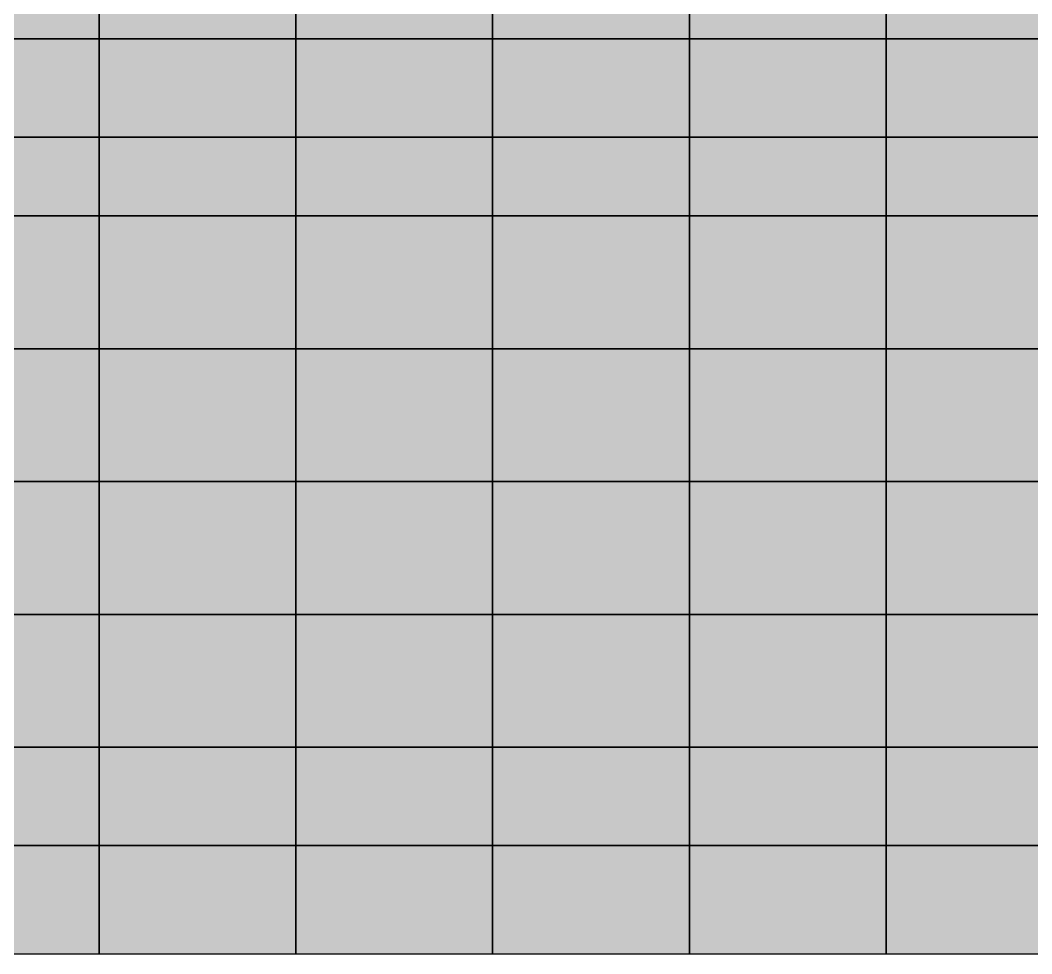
# Model space of a CAD drawing. Header units: inches. Extents: x -100 to 147, y -140 to 41.
# Drawn here: x -27.3 to -17.02, y -41.4 to -31.91 of the extents above; entities that cross this region are included whole.
import ezdxf

# ---------------------------------------------------------------- set-up
doc = ezdxf.new("R2010")
doc.units = ezdxf.units.IN
doc.header["$MEASUREMENT"] = 0
for name, color, linetype in [('Contour 1-01', 7, 'Continuous'), ('Contour 1-02', 7, 'Continuous'), ('Contour 1-05', 7, 'Continuous'), ('Contour 1-07', 7, 'Continuous'), ('Contour 1-08', 7, 'Continuous'), ('Contour 1-09', 7, 'Continuous'), ('Contour 1-10', 7, 'Continuous'), ('Mesh-Acs', 7, 'Continuous'), ('Mesh-Ag1', 7, 'Continuous'), ('Mesh-Dc1', 7, 'Continuous'), ('Mesh-Dg1', 7, 'Continuous'), ('Mesh-Ds1', 7, 'Continuous'), ('Mesh-MPC', 7, 'Continuous'), ('Mesh-SCP(50%)_Acs', 7, 'Continuous'), ('Undeformed Mesh-Acs', 7, 'Continuous'), ('Undeformed Mesh-Ag1', 7, 'Continuous'), ('Undeformed Mesh-Dc1', 7, 'Continuous'), ('Undeformed Mesh-Dg1', 7, 'Continuous'), ('Undeformed Mesh-Ds1', 7, 'Continuous'), ('Undeformed Mesh-SCP(50%)_Acs', 7, 'Continuous')]:
    doc.layers.add(name, color=color, linetype=linetype)

msp = doc.modelspace()

# ---------------------------------------------------------------- linework, layer by layer
at = {"color": 7, "true_color": 0xffffff, "transparency": 33554687}
for p, q in [((-20.5, -32.1), (-20.5, -32.1)), ((-20.5, -33.1), (-20.5, -33.1))]:
    msp.add_line(p, q, dxfattribs=at)
for points in [[(-26.5, -31.1), (-28.5, -31.1), (-28.5, -32.1)], [(-26.5, -31.1), (-28.5, -32.1), (-26.5, -32.1)], [(-24.5, -31.1), (-26.5, -31.1), (-26.5, -32.1)], [(-24.5, -31.1), (-26.5, -32.1), (-24.5, -32.1)], [(-22.5, -31.1), (-24.5, -31.1), (-24.5, -32.1)], [(-22.5, -31.1), (-24.5, -32.1), (-22.5, -32.1)], [(-20.5, -31.1), (-22.5, -31.1), (-22.5, -32.1)], [(-20.5, -31.1), (-22.5, -32.1), (-20.5, -32.1)], [(-18.5, -31.1), (-20.5, -31.1), (-20.5, -32.1)], [(-18.5, -31.1), (-20.5, -32.1), (-18.5, -32.1)], [(-16.5, -31.1), (-18.5, -31.1), (-18.5, -32.1)], [(-16.5, -31.1), (-18.5, -32.1), (-16.5, -32.1)], [(-28.5, -32.1), (-28.5, -33.1), (-26.5, -33.1)], [(-28.5, -32.1), (-26.5, -33.1), (-26.5, -32.1)], [(-26.5, -32.1), (-26.5, -33.1), (-24.5, -33.1)], [(-26.5, -32.1), (-24.5, -33.1), (-24.5, -32.1)], [(-24.5, -32.1), (-24.5, -33.1), (-22.5, -33.1)], [(-24.5, -32.1), (-22.5, -33.1), (-22.5, -32.1)], [(-22.5, -32.1), (-22.5, -33.1), (-20.5, -33.1)], [(-22.5, -32.1), (-20.5, -33.1), (-20.5, -32.1)], [(-20.5, -33.1), (-18.5, -33.1), (-18.5, -32.1)], [(-20.5, -33.1), (-18.5, -32.1), (-20.5, -32.1)], [(-18.5, -33.1), (-16.5, -33.1), (-16.5, -32.1)], [(-18.5, -33.1), (-16.5, -32.1), (-18.5, -32.1)], [(-28.5, -33.9), (-26.5, -33.9), (-26.5, -33.1)], [(-28.5, -33.9), (-26.5, -33.1), (-28.5, -33.1)], [(-26.5, -33.9), (-24.5, -33.9), (-24.5, -33.1)], [(-26.5, -33.9), (-24.5, -33.1), (-26.5, -33.1)], [(-24.5, -33.9), (-22.5, -33.9), (-22.5, -33.1)], [(-24.5, -33.9), (-22.5, -33.1), (-24.5, -33.1)], [(-22.5, -33.9), (-20.5, -33.9), (-20.5, -33.1)], [(-22.5, -33.9), (-20.5, -33.1), (-22.5, -33.1)], [(-20.5, -33.9), (-18.5, -33.9), (-18.5, -33.1)], [(-20.5, -33.9), (-18.5, -33.1), (-20.5, -33.1)], [(-18.5, -33.9), (-16.5, -33.9), (-16.5, -33.1)], [(-18.5, -33.9), (-16.5, -33.1), (-18.5, -33.1)], [(-28.5, -33.9), (-28.5, -35.25), (-26.5, -35.25)], [(-28.5, -33.9), (-26.5, -35.25), (-26.5, -33.9)], [(-26.5, -33.9), (-26.5, -35.25), (-24.5, -35.25)], [(-26.5, -33.9), (-24.5, -35.25), (-24.5, -33.9)], [(-24.5, -35.25), (-22.5, -35.25), (-22.5, -33.9)], [(-24.5, -35.25), (-22.5, -33.9), (-24.5, -33.9)], [(-22.5, -35.25), (-20.5, -35.25), (-20.5, -33.9)], [(-22.5, -35.25), (-20.5, -33.9), (-22.5, -33.9)], [(-20.5, -33.9), (-20.5, -35.25), (-18.5, -35.25)], [(-20.5, -33.9), (-18.5, -35.25), (-18.5, -33.9)], [(-18.5, -35.25), (-16.5, -35.25), (-16.5, -33.9)], [(-18.5, -35.25), (-16.5, -33.9), (-18.5, -33.9)], [(-28.5, -35.25), (-28.5, -36.6), (-26.5, -36.6)], [(-28.5, -35.25), (-26.5, -36.6), (-26.5, -35.25)], [(-26.5, -35.25), (-26.5, -36.6), (-24.5, -36.6)], [(-26.5, -35.25), (-24.5, -36.6), (-24.5, -35.25)], [(-24.5, -36.6), (-22.5, -36.6), (-22.5, -35.25)], [(-24.5, -36.6), (-22.5, -35.25), (-24.5, -35.25)], [(-22.5, -36.6), (-20.5, -36.6), (-20.5, -35.25)], [(-22.5, -36.6), (-20.5, -35.25), (-22.5, -35.25)], [(-20.5, -36.6), (-18.5, -36.6), (-18.5, -35.25)], [(-20.5, -36.6), (-18.5, -35.25), (-20.5, -35.25)], [(-18.5, -36.6), (-16.5, -36.6), (-16.5, -35.25)], [(-18.5, -36.6), (-16.5, -35.25), (-18.5, -35.25)], [(-28.5, -36.6), (-28.5, -37.95), (-26.5, -37.95)], [(-28.5, -36.6), (-26.5, -37.95), (-26.5, -36.6)], [(-26.5, -36.6), (-26.5, -37.95), (-24.5, -37.95)], [(-26.5, -36.6), (-24.5, -37.95), (-24.5, -36.6)], [(-24.5, -37.95), (-22.5, -37.95), (-22.5, -36.6)], [(-24.5, -37.95), (-22.5, -36.6), (-24.5, -36.6)], [(-22.5, -37.95), (-20.5, -37.95), (-20.5, -36.6)], [(-22.5, -37.95), (-20.5, -36.6), (-22.5, -36.6)], [(-18.5, -37.95), (-18.5, -36.6), (-20.5, -36.6)], [(-18.5, -37.95), (-20.5, -36.6), (-20.5, -37.95)], [(-18.5, -37.95), (-16.5, -37.95), (-16.5, -36.6)], [(-18.5, -37.95), (-16.5, -36.6), (-18.5, -36.6)], [(-28.5, -37.95), (-28.5, -39.3), (-26.5, -39.3)], [(-28.5, -37.95), (-26.5, -39.3), (-26.5, -37.95)], [(-26.5, -37.95), (-26.5, -39.3), (-24.5, -39.3)], [(-26.5, -37.95), (-24.5, -39.3), (-24.5, -37.95)], [(-22.5, -37.95), (-24.5, -37.95), (-24.5, -39.3)], [(-22.5, -37.95), (-24.5, -39.3), (-22.5, -39.3)], [(-20.5, -37.95), (-22.5, -37.95), (-22.5, -39.3)], [(-20.5, -37.95), (-22.5, -39.3), (-20.5, -39.3)], [(-18.5, -39.3), (-18.5, -37.95), (-20.5, -37.95)], [(-18.5, -39.3), (-20.5, -37.95), (-20.5, -39.3)], [(-16.5, -37.95), (-18.5, -37.95), (-18.5, -39.3)], [(-16.5, -37.95), (-18.5, -39.3), (-16.5, -39.3)], [(-28.5, -39.3), (-28.5, -40.3), (-26.5, -40.3)], [(-28.5, -39.3), (-26.5, -40.3), (-26.5, -39.3)], [(-26.5, -39.3), (-26.5, -40.3), (-24.5, -40.3)], [(-26.5, -39.3), (-24.5, -40.3), (-24.5, -39.3)], [(-22.5, -39.3), (-24.5, -39.3), (-24.5, -40.3)], [(-22.5, -39.3), (-24.5, -40.3), (-22.5, -40.3)], [(-20.5, -39.3), (-22.5, -39.3), (-22.5, -40.3)], [(-20.5, -39.3), (-22.5, -40.3), (-20.5, -40.3)], [(-18.5, -40.3), (-18.5, -39.3), (-20.5, -39.3)], [(-18.5, -40.3), (-20.5, -39.3), (-20.5, -40.3)], [(-16.5, -39.3), (-18.5, -39.3), (-18.5, -40.3)], [(-16.5, -39.3), (-18.5, -40.3), (-16.5, -40.3)], [(-28.5, -40.3), (-28.5, -41.4), (-26.5, -41.4)], [(-28.5, -40.3), (-26.5, -41.4), (-26.5, -40.3)], [(-26.5, -40.3), (-26.5, -41.4), (-24.5, -41.4)], [(-26.5, -40.3), (-24.5, -41.4), (-24.5, -40.3)], [(-24.5, -41.4), (-22.5, -41.4), (-22.5, -40.3)], [(-24.5, -41.4), (-22.5, -40.3), (-24.5, -40.3)], [(-22.5, -41.4), (-20.5, -41.4), (-20.5, -40.3)], [(-22.5, -41.4), (-20.5, -40.3), (-22.5, -40.3)], [(-18.5, -40.3), (-20.5, -40.3), (-20.5, -41.4)], [(-18.5, -40.3), (-20.5, -41.4), (-18.5, -41.4)], [(-18.5, -41.4), (-16.5, -41.4), (-16.5, -40.3)], [(-18.5, -41.4), (-16.5, -40.3), (-18.5, -40.3)]]:
    msp.add_solid(points, dxfattribs=at)
at = {"layer": 'Contour 1-01', "color": 5, "true_color": 0x0000ff}
for points in [[(-28.5, -33.9), (-26.5, -33.9), (-26.5, -33.1)], [(-28.5, -33.9), (-26.5, -33.1), (-28.5, -33.1)], [(-26.5, -33.9), (-24.5, -33.9), (-24.5, -33.1)], [(-26.5, -33.9), (-24.5, -33.1), (-26.5, -33.1)], [(-24.5, -33.9), (-22.5, -33.9), (-22.5, -33.1)], [(-24.5, -33.9), (-22.5, -33.1), (-24.5, -33.1)], [(-20.5, -33.9), (-18.5, -33.9), (-18.5, -33.1)], [(-20.5, -33.9), (-18.5, -33.1), (-20.5, -33.1)], [(-18.5, -33.9), (-16.5, -33.9), (-16.5, -33.1)], [(-18.5, -33.9), (-16.5, -33.1), (-18.5, -33.1)], [(-28.5, -33.9), (-28.5, -35.25), (-26.5, -35.25)], [(-28.5, -33.9), (-26.5, -35.25), (-26.5, -33.9)], [(-26.5, -33.9), (-26.5, -35.25), (-24.5, -35.25)], [(-26.5, -33.9), (-24.5, -35.25), (-24.5, -33.9)], [(-24.5, -35.25), (-22.5, -35.25), (-22.5, -33.9)], [(-24.5, -35.25), (-22.5, -33.9), (-24.5, -33.9)], [(-22.5, -35.25), (-20.5, -35.25), (-20.5, -33.9)], [(-22.5, -35.25), (-20.5, -33.9), (-22.5, -33.9)], [(-20.5, -33.9), (-20.5, -35.25), (-18.5, -35.25)], [(-20.5, -33.9), (-18.5, -35.25), (-18.5, -33.9)], [(-18.5, -35.25), (-16.5, -35.25), (-16.5, -33.9)], [(-18.5, -35.25), (-16.5, -33.9), (-18.5, -33.9)], [(-28.5, -35.25), (-28.5, -36.6), (-26.5, -36.6)], [(-28.5, -35.25), (-26.5, -36.6), (-26.5, -35.25)], [(-26.5, -35.25), (-26.5, -36.6), (-24.5, -36.6)], [(-26.5, -35.25), (-24.5, -36.6), (-24.5, -35.25)], [(-24.5, -36.6), (-22.5, -36.6), (-22.5, -35.25)], [(-24.5, -36.6), (-22.5, -35.25), (-24.5, -35.25)], [(-22.5, -36.6), (-20.5, -36.6), (-20.5, -35.25)], [(-22.5, -36.6), (-20.5, -35.25), (-22.5, -35.25)], [(-20.5, -36.6), (-18.5, -36.6), (-18.5, -35.25)], [(-20.5, -36.6), (-18.5, -35.25), (-20.5, -35.25)], [(-18.5, -36.6), (-16.5, -36.6), (-16.5, -35.25)], [(-18.5, -36.6), (-16.5, -35.25), (-18.5, -35.25)], [(-28.5, -36.6), (-28.5, -37.95), (-26.5, -37.95)], [(-28.5, -36.6), (-26.5, -37.95), (-26.5, -36.6)], [(-26.5, -36.6), (-26.5, -37.95), (-24.5, -37.95)], [(-26.5, -36.6), (-24.5, -37.95), (-24.5, -36.6)], [(-24.5, -37.95), (-22.5, -37.95), (-22.5, -36.6)], [(-24.5, -37.95), (-22.5, -36.6), (-24.5, -36.6)], [(-22.5, -37.95), (-20.5, -37.95), (-20.5, -36.6)], [(-22.5, -37.95), (-20.5, -36.6), (-22.5, -36.6)], [(-18.5, -37.95), (-18.5, -36.6), (-20.5, -36.6)], [(-18.5, -37.95), (-20.5, -36.6), (-20.5, -37.95)], [(-18.5, -37.95), (-16.5, -37.95), (-16.5, -36.6)], [(-18.5, -37.95), (-16.5, -36.6), (-18.5, -36.6)], [(-28.5, -37.95), (-28.5, -39.3), (-26.5, -39.3)], [(-28.5, -37.95), (-26.5, -39.3), (-26.5, -37.95)], [(-26.5, -37.95), (-26.5, -39.3), (-24.5, -39.3)], [(-26.5, -37.95), (-24.5, -39.3), (-24.5, -37.95)], [(-22.5, -37.95), (-24.5, -37.95), (-24.5, -39.3)], [(-22.5, -37.95), (-24.5, -39.3), (-22.5, -39.3)], [(-20.5, -37.95), (-22.5, -37.95), (-22.5, -39.3)], [(-20.5, -37.95), (-22.5, -39.3), (-20.5, -39.3)], [(-18.5, -39.3), (-18.5, -37.95), (-20.5, -37.95)], [(-18.5, -39.3), (-20.5, -37.95), (-20.5, -39.3)], [(-16.5, -37.95), (-18.5, -37.95), (-18.5, -39.3)], [(-16.5, -37.95), (-18.5, -39.3), (-16.5, -39.3)]]:
    msp.add_solid(points, dxfattribs=at)
at = {"layer": 'Contour 1-02', "color": 150, "true_color": 0x0071ff}
for points in [[(-22.5, -33.9), (-20.5, -33.9), (-20.5, -33.1)], [(-22.5, -33.9), (-20.5, -33.1), (-22.5, -33.1)]]:
    msp.add_solid(points, dxfattribs=at)
at = {"layer": 'Contour 1-05', "color": 100, "true_color": 0x00ff38}
for points in [[(-18.5, -31.1), (-20.5, -31.1), (-20.5, -32.1)], [(-18.5, -31.1), (-20.5, -32.1), (-18.5, -32.1)], [(-16.5, -31.1), (-18.5, -31.1), (-18.5, -32.1)], [(-16.5, -31.1), (-18.5, -32.1), (-16.5, -32.1)]]:
    msp.add_solid(points, dxfattribs=at)
at = {"layer": 'Contour 1-07', "color": 60, "true_color": 0xa9ff00}
for points in [[(-20.5, -33.1), (-18.5, -33.1), (-18.5, -32.1)], [(-20.5, -33.1), (-18.5, -32.1), (-20.5, -32.1)], [(-18.5, -33.1), (-16.5, -33.1), (-16.5, -32.1)], [(-18.5, -33.1), (-16.5, -32.1), (-18.5, -32.1)], [(-16.5, -39.3), (-18.5, -39.3), (-18.5, -40.3)], [(-16.5, -39.3), (-18.5, -40.3), (-16.5, -40.3)]]:
    msp.add_solid(points, dxfattribs=at)
at = {"layer": 'Contour 1-08', "color": 2, "true_color": 0xffe200}
for points in [[(-20.5, -39.3), (-22.5, -39.3), (-22.5, -40.3)], [(-20.5, -39.3), (-22.5, -40.3), (-20.5, -40.3)], [(-18.5, -40.3), (-18.5, -39.3), (-20.5, -39.3)], [(-18.5, -40.3), (-20.5, -39.3), (-20.5, -40.3)]]:
    msp.add_solid(points, dxfattribs=at)
at = {"layer": 'Contour 1-09', "color": 30, "true_color": 0xff7100}
for points in [[(-26.5, -39.3), (-26.5, -40.3), (-24.5, -40.3)], [(-26.5, -39.3), (-24.5, -40.3), (-24.5, -39.3)], [(-22.5, -39.3), (-24.5, -39.3), (-24.5, -40.3)], [(-22.5, -39.3), (-24.5, -40.3), (-22.5, -40.3)]]:
    msp.add_solid(points, dxfattribs=at)
at = {"layer": 'Contour 1-10', "color": 1, "true_color": 0xff0000}
for points in [[(-26.5, -31.1), (-28.5, -31.1), (-28.5, -32.1)], [(-26.5, -31.1), (-28.5, -32.1), (-26.5, -32.1)], [(-24.5, -31.1), (-26.5, -31.1), (-26.5, -32.1)], [(-24.5, -31.1), (-26.5, -32.1), (-24.5, -32.1)], [(-22.5, -31.1), (-24.5, -31.1), (-24.5, -32.1)], [(-22.5, -31.1), (-24.5, -32.1), (-22.5, -32.1)], [(-20.5, -31.1), (-22.5, -31.1), (-22.5, -32.1)], [(-20.5, -31.1), (-22.5, -32.1), (-20.5, -32.1)], [(-28.5, -32.1), (-28.5, -33.1), (-26.5, -33.1)], [(-28.5, -32.1), (-26.5, -33.1), (-26.5, -32.1)], [(-26.5, -32.1), (-26.5, -33.1), (-24.5, -33.1)], [(-26.5, -32.1), (-24.5, -33.1), (-24.5, -32.1)], [(-24.5, -32.1), (-24.5, -33.1), (-22.5, -33.1)], [(-24.5, -32.1), (-22.5, -33.1), (-22.5, -32.1)], [(-22.5, -32.1), (-22.5, -33.1), (-20.5, -33.1)], [(-22.5, -32.1), (-20.5, -33.1), (-20.5, -32.1)], [(-28.5, -39.3), (-28.5, -40.3), (-26.5, -40.3)], [(-28.5, -39.3), (-26.5, -40.3), (-26.5, -39.3)], [(-28.5, -40.3), (-28.5, -41.4), (-26.5, -41.4)], [(-28.5, -40.3), (-26.5, -41.4), (-26.5, -40.3)], [(-26.5, -40.3), (-26.5, -41.4), (-24.5, -41.4)], [(-26.5, -40.3), (-24.5, -41.4), (-24.5, -40.3)], [(-24.5, -41.4), (-22.5, -41.4), (-22.5, -40.3)], [(-24.5, -41.4), (-22.5, -40.3), (-24.5, -40.3)], [(-22.5, -41.4), (-20.5, -41.4), (-20.5, -40.3)], [(-22.5, -41.4), (-20.5, -40.3), (-22.5, -40.3)], [(-18.5, -40.3), (-20.5, -40.3), (-20.5, -41.4)], [(-18.5, -40.3), (-20.5, -41.4), (-18.5, -41.4)], [(-18.5, -41.4), (-16.5, -41.4), (-16.5, -40.3)], [(-18.5, -41.4), (-16.5, -40.3), (-18.5, -40.3)]]:
    msp.add_solid(points, dxfattribs=at)
at = {"layer": 'Mesh-Acs', "color": 18, "true_color": 0x000000, "transparency": 33554559}
for p, q in [((-26.5, -32.1), (-26.5, -31.1)), ((-26.5, -31.1), (-26.5, -32.1)), ((-24.5, -32.1), (-24.5, -31.1)), ((-24.5, -31.1), (-24.5, -32.1)), ((-22.5, -32.1), (-22.5, -31.1)), ((-22.5, -31.1), (-22.5, -32.1)), ((-20.5, -32.1), (-20.5, -31.1)), ((-26.5, -32.1), (-28.5, -32.1)), ((-28.5, -32.1), (-26.5, -32.1)), ((-26.5, -33.1), (-26.5, -32.1)), ((-26.5, -32.1), (-26.5, -33.1)), ((-24.5, -32.1), (-26.5, -32.1)), ((-26.5, -32.1), (-24.5, -32.1)), ((-24.5, -33.1), (-24.5, -32.1)), ((-24.5, -32.1), (-24.5, -33.1)), ((-22.5, -32.1), (-24.5, -32.1)), ((-24.5, -32.1), (-22.5, -32.1)), ((-22.5, -33.1), (-22.5, -32.1)), ((-22.5, -32.1), (-22.5, -33.1)), ((-20.5, -32.1), (-22.5, -32.1)), ((-22.5, -32.1), (-20.5, -32.1)), ((-20.5, -33.1), (-20.5, -32.1)), ((-28.5, -33.1), (-26.5, -33.1)), ((-26.5, -33.1), (-24.5, -33.1)), ((-24.5, -33.1), (-22.5, -33.1)), ((-22.5, -33.1), (-20.5, -33.1))]:
    msp.add_line(p, q, dxfattribs=at)
at = {"layer": 'Mesh-Ag1', "color": 18, "true_color": 0x000000, "transparency": 33554559}
for p, q in [((-26.5, -33.1), (-28.5, -33.1)), ((-26.5, -33.9), (-26.5, -33.1)), ((-24.5, -33.1), (-26.5, -33.1)), ((-26.5, -33.1), (-26.5, -33.9)), ((-24.5, -33.9), (-24.5, -33.1)), ((-22.5, -33.1), (-24.5, -33.1)), ((-24.5, -33.1), (-24.5, -33.9)), ((-22.5, -33.9), (-22.5, -33.1)), ((-20.5, -33.1), (-22.5, -33.1)), ((-22.5, -33.1), (-22.5, -33.9)), ((-20.5, -33.9), (-20.5, -33.1)), ((-18.5, -33.1), (-20.5, -33.1)), ((-20.5, -33.1), (-20.5, -33.9)), ((-18.5, -33.9), (-18.5, -33.1)), ((-16.5, -33.1), (-18.5, -33.1)), ((-18.5, -33.1), (-18.5, -33.9)), ((-28.5, -33.9), (-26.5, -33.9)), ((-26.5, -33.9), (-24.5, -33.9)), ((-24.5, -33.9), (-22.5, -33.9)), ((-22.5, -33.9), (-20.5, -33.9)), ((-20.5, -33.9), (-18.5, -33.9)), ((-18.5, -33.9), (-16.5, -33.9))]:
    msp.add_line(p, q, dxfattribs=at)
at = {"layer": 'Mesh-Dc1', "color": 18, "true_color": 0x000000, "transparency": 33554559}
for p, q in [((-26.5, -33.9), (-28.5, -33.9)), ((-26.5, -35.25), (-26.5, -33.9)), ((-26.5, -33.9), (-26.5, -35.25)), ((-24.5, -33.9), (-26.5, -33.9)), ((-24.5, -35.25), (-24.5, -33.9)), ((-22.5, -33.9), (-24.5, -33.9)), ((-24.5, -33.9), (-24.5, -35.25)), ((-22.5, -35.25), (-22.5, -33.9)), ((-20.5, -33.9), (-22.5, -33.9)), ((-22.5, -33.9), (-22.5, -35.25)), ((-20.5, -35.25), (-20.5, -33.9)), ((-20.5, -33.9), (-20.5, -35.25)), ((-18.5, -33.9), (-20.5, -33.9)), ((-18.5, -35.25), (-18.5, -33.9)), ((-16.5, -33.9), (-18.5, -33.9)), ((-18.5, -33.9), (-18.5, -35.25)), ((-26.5, -35.25), (-28.5, -35.25)), ((-28.5, -35.25), (-26.5, -35.25)), ((-26.5, -36.6), (-26.5, -35.25)), ((-26.5, -35.25), (-26.5, -36.6)), ((-24.5, -35.25), (-26.5, -35.25)), ((-26.5, -35.25), (-24.5, -35.25)), ((-24.5, -36.6), (-24.5, -35.25)), ((-22.5, -35.25), (-24.5, -35.25)), ((-24.5, -35.25), (-24.5, -36.6)), ((-24.5, -35.25), (-22.5, -35.25)), ((-22.5, -36.6), (-22.5, -35.25)), ((-20.5, -35.25), (-22.5, -35.25)), ((-22.5, -35.25), (-22.5, -36.6)), ((-22.5, -35.25), (-20.5, -35.25)), ((-20.5, -36.6), (-20.5, -35.25)), ((-18.5, -35.25), (-20.5, -35.25)), ((-20.5, -35.25), (-20.5, -36.6)), ((-20.5, -35.25), (-18.5, -35.25)), ((-18.5, -36.6), (-18.5, -35.25)), ((-16.5, -35.25), (-18.5, -35.25)), ((-18.5, -35.25), (-18.5, -36.6)), ((-18.5, -35.25), (-16.5, -35.25)), ((-26.5, -36.6), (-28.5, -36.6)), ((-28.5, -36.6), (-26.5, -36.6)), ((-26.5, -37.95), (-26.5, -36.6)), ((-26.5, -36.6), (-26.5, -37.95)), ((-24.5, -36.6), (-26.5, -36.6)), ((-26.5, -36.6), (-24.5, -36.6)), ((-24.5, -37.95), (-24.5, -36.6)), ((-22.5, -36.6), (-24.5, -36.6)), ((-24.5, -36.6), (-24.5, -37.95)), ((-24.5, -36.6), (-22.5, -36.6)), ((-22.5, -37.95), (-22.5, -36.6)), ((-20.5, -36.6), (-22.5, -36.6)), ((-22.5, -36.6), (-22.5, -37.95)), ((-22.5, -36.6), (-20.5, -36.6)), ((-20.5, -37.95), (-20.5, -36.6)), ((-18.5, -36.6), (-20.5, -36.6)), ((-20.5, -36.6), (-20.5, -37.95)), ((-20.5, -36.6), (-18.5, -36.6)), ((-18.5, -37.95), (-18.5, -36.6)), ((-16.5, -36.6), (-18.5, -36.6)), ((-18.5, -36.6), (-18.5, -37.95)), ((-18.5, -36.6), (-16.5, -36.6)), ((-26.5, -37.95), (-28.5, -37.95)), ((-28.5, -37.95), (-26.5, -37.95)), ((-26.5, -39.3), (-26.5, -37.95)), ((-26.5, -37.95), (-26.5, -39.3)), ((-24.5, -37.95), (-26.5, -37.95)), ((-26.5, -37.95), (-24.5, -37.95)), ((-24.5, -39.3), (-24.5, -37.95)), ((-22.5, -37.95), (-24.5, -37.95)), ((-24.5, -37.95), (-24.5, -39.3)), ((-24.5, -37.95), (-22.5, -37.95)), ((-22.5, -39.3), (-22.5, -37.95)), ((-20.5, -37.95), (-22.5, -37.95)), ((-22.5, -37.95), (-22.5, -39.3)), ((-22.5, -37.95), (-20.5, -37.95)), ((-20.5, -39.3), (-20.5, -37.95)), ((-18.5, -37.95), (-20.5, -37.95)), ((-20.5, -37.95), (-20.5, -39.3)), ((-20.5, -37.95), (-18.5, -37.95)), ((-18.5, -39.3), (-18.5, -37.95)), ((-16.5, -37.95), (-18.5, -37.95)), ((-18.5, -37.95), (-18.5, -39.3)), ((-18.5, -37.95), (-16.5, -37.95)), ((-28.5, -39.3), (-26.5, -39.3)), ((-26.5, -39.3), (-24.5, -39.3)), ((-24.5, -39.3), (-22.5, -39.3)), ((-22.5, -39.3), (-20.5, -39.3)), ((-20.5, -39.3), (-18.5, -39.3)), ((-18.5, -39.3), (-16.5, -39.3))]:
    msp.add_line(p, q, dxfattribs=at)
at = {"layer": 'Mesh-Dg1', "color": 18, "true_color": 0x000000, "transparency": 33554559}
for p, q in [((-26.5, -40.3), (-28.5, -40.3)), ((-26.5, -41.4), (-26.5, -40.3)), ((-26.5, -40.3), (-26.5, -41.4)), ((-24.5, -40.3), (-26.5, -40.3)), ((-24.5, -41.4), (-24.5, -40.3)), ((-22.5, -40.3), (-24.5, -40.3)), ((-24.5, -40.3), (-24.5, -41.4)), ((-22.5, -41.4), (-22.5, -40.3)), ((-20.5, -40.3), (-22.5, -40.3)), ((-22.5, -40.3), (-22.5, -41.4)), ((-20.5, -41.4), (-20.5, -40.3)), ((-18.5, -40.3), (-20.5, -40.3)), ((-20.5, -40.3), (-20.5, -41.4)), ((-18.5, -41.4), (-18.5, -40.3)), ((-16.5, -40.3), (-18.5, -40.3)), ((-18.5, -40.3), (-18.5, -41.4)), ((-28.5, -41.4), (-26.5, -41.4)), ((-26.5, -41.4), (-24.5, -41.4)), ((-24.5, -41.4), (-22.5, -41.4)), ((-22.5, -41.4), (-20.5, -41.4)), ((-20.5, -41.4), (-18.5, -41.4)), ((-18.5, -41.4), (-16.5, -41.4))]:
    msp.add_line(p, q, dxfattribs=at)
at = {"layer": 'Mesh-Ds1', "color": 18, "true_color": 0x000000, "transparency": 33554559}
for p, q in [((-26.5, -39.3), (-28.5, -39.3)), ((-26.5, -40.3), (-26.5, -39.3)), ((-26.5, -39.3), (-26.5, -40.3)), ((-24.5, -39.3), (-26.5, -39.3)), ((-24.5, -40.3), (-24.5, -39.3)), ((-22.5, -39.3), (-24.5, -39.3)), ((-24.5, -39.3), (-24.5, -40.3)), ((-22.5, -40.3), (-22.5, -39.3)), ((-20.5, -39.3), (-22.5, -39.3)), ((-22.5, -39.3), (-22.5, -40.3)), ((-20.5, -40.3), (-20.5, -39.3)), ((-18.5, -39.3), (-20.5, -39.3)), ((-20.5, -39.3), (-20.5, -40.3)), ((-18.5, -40.3), (-18.5, -39.3)), ((-16.5, -39.3), (-18.5, -39.3)), ((-18.5, -39.3), (-18.5, -40.3)), ((-28.5, -40.3), (-26.5, -40.3)), ((-26.5, -40.3), (-24.5, -40.3)), ((-24.5, -40.3), (-22.5, -40.3)), ((-22.5, -40.3), (-20.5, -40.3)), ((-20.5, -40.3), (-18.5, -40.3)), ((-18.5, -40.3), (-16.5, -40.3))]:
    msp.add_line(p, q, dxfattribs=at)
at = {"layer": 'Mesh-MPC', "color": 18, "true_color": 0x000000, "transparency": 33554559}
for p, q in [((-20.5, -32.1), (-20.5, -32.1)), ((-20.5, -33.1), (-20.5, -33.1))]:
    msp.add_line(p, q, dxfattribs=at)
at = {"layer": 'Mesh-SCP(50%)_Acs', "color": 18, "true_color": 0x000000, "transparency": 33554559}
for p, q in [((-20.5, -31.1), (-20.5, -32.1)), ((-18.5, -32.1), (-18.5, -31.1)), ((-18.5, -31.1), (-18.5, -32.1)), ((-18.5, -32.1), (-20.5, -32.1)), ((-20.5, -32.1), (-20.5, -33.1)), ((-20.5, -32.1), (-18.5, -32.1)), ((-18.5, -33.1), (-18.5, -32.1)), ((-16.5, -32.1), (-18.5, -32.1)), ((-18.5, -32.1), (-18.5, -33.1)), ((-18.5, -32.1), (-16.5, -32.1)), ((-20.5, -33.1), (-18.5, -33.1)), ((-18.5, -33.1), (-16.5, -33.1))]:
    msp.add_line(p, q, dxfattribs=at)
at = {"layer": 'Undeformed Mesh-Acs', "color": 8, "true_color": 0x808080, "transparency": 33554687}
for p, q in [((-26.5, -32.1), (-26.5, -31.1)), ((-26.5, -31.1), (-26.5, -32.1)), ((-24.5, -32.1), (-24.5, -31.1)), ((-24.5, -31.1), (-24.5, -32.1)), ((-22.5, -32.1), (-22.5, -31.1)), ((-22.5, -31.1), (-22.5, -32.1)), ((-20.5, -32.1), (-20.5, -31.1)), ((-26.5, -32.1), (-28.5, -32.1)), ((-28.5, -32.1), (-26.5, -32.1)), ((-26.5, -33.1), (-26.5, -32.1)), ((-26.5, -32.1), (-26.5, -33.1)), ((-24.5, -32.1), (-26.5, -32.1)), ((-26.5, -32.1), (-24.5, -32.1)), ((-24.5, -33.1), (-24.5, -32.1)), ((-24.5, -32.1), (-24.5, -33.1)), ((-22.5, -32.1), (-24.5, -32.1)), ((-24.5, -32.1), (-22.5, -32.1)), ((-22.5, -33.1), (-22.5, -32.1)), ((-22.5, -32.1), (-22.5, -33.1)), ((-20.5, -32.1), (-22.5, -32.1)), ((-22.5, -32.1), (-20.5, -32.1)), ((-20.5, -33.1), (-20.5, -32.1)), ((-28.5, -33.1), (-26.5, -33.1)), ((-26.5, -33.1), (-24.5, -33.1)), ((-24.5, -33.1), (-22.5, -33.1)), ((-22.5, -33.1), (-20.5, -33.1))]:
    msp.add_line(p, q, dxfattribs=at)
at = {"layer": 'Undeformed Mesh-Ag1', "color": 8, "true_color": 0x808080, "transparency": 33554687}
for p, q in [((-26.5, -33.1), (-28.5, -33.1)), ((-26.5, -33.9), (-26.5, -33.1)), ((-24.5, -33.1), (-26.5, -33.1)), ((-26.5, -33.1), (-26.5, -33.9)), ((-24.5, -33.9), (-24.5, -33.1)), ((-22.5, -33.1), (-24.5, -33.1)), ((-24.5, -33.1), (-24.5, -33.9)), ((-22.5, -33.9), (-22.5, -33.1)), ((-20.5, -33.1), (-22.5, -33.1)), ((-22.5, -33.1), (-22.5, -33.9)), ((-20.5, -33.9), (-20.5, -33.1)), ((-18.5, -33.1), (-20.5, -33.1)), ((-20.5, -33.1), (-20.5, -33.9)), ((-18.5, -33.9), (-18.5, -33.1)), ((-16.5, -33.1), (-18.5, -33.1)), ((-18.5, -33.1), (-18.5, -33.9)), ((-28.5, -33.9), (-26.5, -33.9)), ((-26.5, -33.9), (-24.5, -33.9)), ((-24.5, -33.9), (-22.5, -33.9)), ((-22.5, -33.9), (-20.5, -33.9)), ((-20.5, -33.9), (-18.5, -33.9)), ((-18.5, -33.9), (-16.5, -33.9))]:
    msp.add_line(p, q, dxfattribs=at)
at = {"layer": 'Undeformed Mesh-Dc1', "color": 8, "true_color": 0x808080, "transparency": 33554687}
for p, q in [((-26.5, -33.9), (-28.5, -33.9)), ((-26.5, -35.25), (-26.5, -33.9)), ((-26.5, -33.9), (-26.5, -35.25)), ((-24.5, -33.9), (-26.5, -33.9)), ((-24.5, -35.25), (-24.5, -33.9)), ((-22.5, -33.9), (-24.5, -33.9)), ((-24.5, -33.9), (-24.5, -35.25)), ((-22.5, -35.25), (-22.5, -33.9)), ((-20.5, -33.9), (-22.5, -33.9)), ((-22.5, -33.9), (-22.5, -35.25)), ((-20.5, -35.25), (-20.5, -33.9)), ((-20.5, -33.9), (-20.5, -35.25)), ((-18.5, -33.9), (-20.5, -33.9)), ((-18.5, -35.25), (-18.5, -33.9)), ((-16.5, -33.9), (-18.5, -33.9)), ((-18.5, -33.9), (-18.5, -35.25)), ((-26.5, -35.25), (-28.5, -35.25)), ((-28.5, -35.25), (-26.5, -35.25)), ((-26.5, -36.6), (-26.5, -35.25)), ((-26.5, -35.25), (-26.5, -36.6)), ((-24.5, -35.25), (-26.5, -35.25)), ((-26.5, -35.25), (-24.5, -35.25)), ((-24.5, -36.6), (-24.5, -35.25)), ((-22.5, -35.25), (-24.5, -35.25)), ((-24.5, -35.25), (-24.5, -36.6)), ((-24.5, -35.25), (-22.5, -35.25)), ((-22.5, -36.6), (-22.5, -35.25)), ((-20.5, -35.25), (-22.5, -35.25)), ((-22.5, -35.25), (-22.5, -36.6)), ((-22.5, -35.25), (-20.5, -35.25)), ((-20.5, -36.6), (-20.5, -35.25)), ((-18.5, -35.25), (-20.5, -35.25)), ((-20.5, -35.25), (-20.5, -36.6)), ((-20.5, -35.25), (-18.5, -35.25)), ((-18.5, -36.6), (-18.5, -35.25)), ((-16.5, -35.25), (-18.5, -35.25)), ((-18.5, -35.25), (-18.5, -36.6)), ((-18.5, -35.25), (-16.5, -35.25)), ((-26.5, -36.6), (-28.5, -36.6)), ((-28.5, -36.6), (-26.5, -36.6)), ((-26.5, -37.95), (-26.5, -36.6)), ((-26.5, -36.6), (-26.5, -37.95)), ((-24.5, -36.6), (-26.5, -36.6)), ((-26.5, -36.6), (-24.5, -36.6)), ((-24.5, -37.95), (-24.5, -36.6)), ((-22.5, -36.6), (-24.5, -36.6)), ((-24.5, -36.6), (-24.5, -37.95)), ((-24.5, -36.6), (-22.5, -36.6)), ((-22.5, -37.95), (-22.5, -36.6)), ((-20.5, -36.6), (-22.5, -36.6)), ((-22.5, -36.6), (-22.5, -37.95)), ((-22.5, -36.6), (-20.5, -36.6)), ((-20.5, -37.95), (-20.5, -36.6)), ((-18.5, -36.6), (-20.5, -36.6)), ((-20.5, -36.6), (-20.5, -37.95)), ((-20.5, -36.6), (-18.5, -36.6)), ((-18.5, -37.95), (-18.5, -36.6)), ((-16.5, -36.6), (-18.5, -36.6)), ((-18.5, -36.6), (-18.5, -37.95)), ((-18.5, -36.6), (-16.5, -36.6)), ((-26.5, -37.95), (-28.5, -37.95)), ((-28.5, -37.95), (-26.5, -37.95)), ((-26.5, -39.3), (-26.5, -37.95)), ((-26.5, -37.95), (-26.5, -39.3)), ((-24.5, -37.95), (-26.5, -37.95)), ((-26.5, -37.95), (-24.5, -37.95)), ((-24.5, -39.3), (-24.5, -37.95)), ((-22.5, -37.95), (-24.5, -37.95)), ((-24.5, -37.95), (-24.5, -39.3)), ((-24.5, -37.95), (-22.5, -37.95)), ((-22.5, -39.3), (-22.5, -37.95)), ((-20.5, -37.95), (-22.5, -37.95)), ((-22.5, -37.95), (-22.5, -39.3)), ((-22.5, -37.95), (-20.5, -37.95)), ((-20.5, -39.3), (-20.5, -37.95)), ((-18.5, -37.95), (-20.5, -37.95)), ((-20.5, -37.95), (-20.5, -39.3)), ((-20.5, -37.95), (-18.5, -37.95)), ((-18.5, -39.3), (-18.5, -37.95)), ((-16.5, -37.95), (-18.5, -37.95)), ((-18.5, -37.95), (-18.5, -39.3)), ((-18.5, -37.95), (-16.5, -37.95)), ((-28.5, -39.3), (-26.5, -39.3)), ((-26.5, -39.3), (-24.5, -39.3)), ((-24.5, -39.3), (-22.5, -39.3)), ((-22.5, -39.3), (-20.5, -39.3)), ((-20.5, -39.3), (-18.5, -39.3)), ((-18.5, -39.3), (-16.5, -39.3))]:
    msp.add_line(p, q, dxfattribs=at)
at = {"layer": 'Undeformed Mesh-Dg1', "color": 8, "true_color": 0x808080, "transparency": 33554687}
for p, q in [((-26.5, -40.3), (-28.5, -40.3)), ((-26.5, -41.4), (-26.5, -40.3)), ((-26.5, -40.3), (-26.5, -41.4)), ((-24.5, -40.3), (-26.5, -40.3)), ((-24.5, -41.4), (-24.5, -40.3)), ((-22.5, -40.3), (-24.5, -40.3)), ((-24.5, -40.3), (-24.5, -41.4)), ((-22.5, -41.4), (-22.5, -40.3)), ((-20.5, -40.3), (-22.5, -40.3)), ((-22.5, -40.3), (-22.5, -41.4)), ((-20.5, -41.4), (-20.5, -40.3)), ((-18.5, -40.3), (-20.5, -40.3)), ((-20.5, -40.3), (-20.5, -41.4)), ((-18.5, -41.4), (-18.5, -40.3)), ((-16.5, -40.3), (-18.5, -40.3)), ((-18.5, -40.3), (-18.5, -41.4)), ((-28.5, -41.4), (-26.5, -41.4)), ((-26.5, -41.4), (-24.5, -41.4)), ((-24.5, -41.4), (-22.5, -41.4)), ((-22.5, -41.4), (-20.5, -41.4)), ((-20.5, -41.4), (-18.5, -41.4)), ((-18.5, -41.4), (-16.5, -41.4))]:
    msp.add_line(p, q, dxfattribs=at)
at = {"layer": 'Undeformed Mesh-Ds1', "color": 8, "true_color": 0x808080, "transparency": 33554687}
for p, q in [((-26.5, -39.3), (-28.5, -39.3)), ((-26.5, -40.3), (-26.5, -39.3)), ((-26.5, -39.3), (-26.5, -40.3)), ((-24.5, -39.3), (-26.5, -39.3)), ((-24.5, -40.3), (-24.5, -39.3)), ((-22.5, -39.3), (-24.5, -39.3)), ((-24.5, -39.3), (-24.5, -40.3)), ((-22.5, -40.3), (-22.5, -39.3)), ((-20.5, -39.3), (-22.5, -39.3)), ((-22.5, -39.3), (-22.5, -40.3)), ((-20.5, -40.3), (-20.5, -39.3)), ((-18.5, -39.3), (-20.5, -39.3)), ((-20.5, -39.3), (-20.5, -40.3)), ((-18.5, -40.3), (-18.5, -39.3)), ((-16.5, -39.3), (-18.5, -39.3)), ((-18.5, -39.3), (-18.5, -40.3)), ((-28.5, -40.3), (-26.5, -40.3)), ((-26.5, -40.3), (-24.5, -40.3)), ((-24.5, -40.3), (-22.5, -40.3)), ((-22.5, -40.3), (-20.5, -40.3)), ((-20.5, -40.3), (-18.5, -40.3)), ((-18.5, -40.3), (-16.5, -40.3))]:
    msp.add_line(p, q, dxfattribs=at)
at = {"layer": 'Undeformed Mesh-SCP(50%)_Acs', "color": 8, "true_color": 0x808080, "transparency": 33554687}
for p, q in [((-20.5, -31.1), (-20.5, -32.1)), ((-18.5, -32.1), (-18.5, -31.1)), ((-18.5, -31.1), (-18.5, -32.1)), ((-18.5, -32.1), (-20.5, -32.1)), ((-20.5, -32.1), (-20.5, -33.1)), ((-20.5, -32.1), (-18.5, -32.1)), ((-18.5, -33.1), (-18.5, -32.1)), ((-16.5, -32.1), (-18.5, -32.1)), ((-18.5, -32.1), (-18.5, -33.1)), ((-18.5, -32.1), (-16.5, -32.1)), ((-20.5, -33.1), (-18.5, -33.1)), ((-18.5, -33.1), (-16.5, -33.1))]:
    msp.add_line(p, q, dxfattribs=at)

doc.saveas('drawing.dxf')
